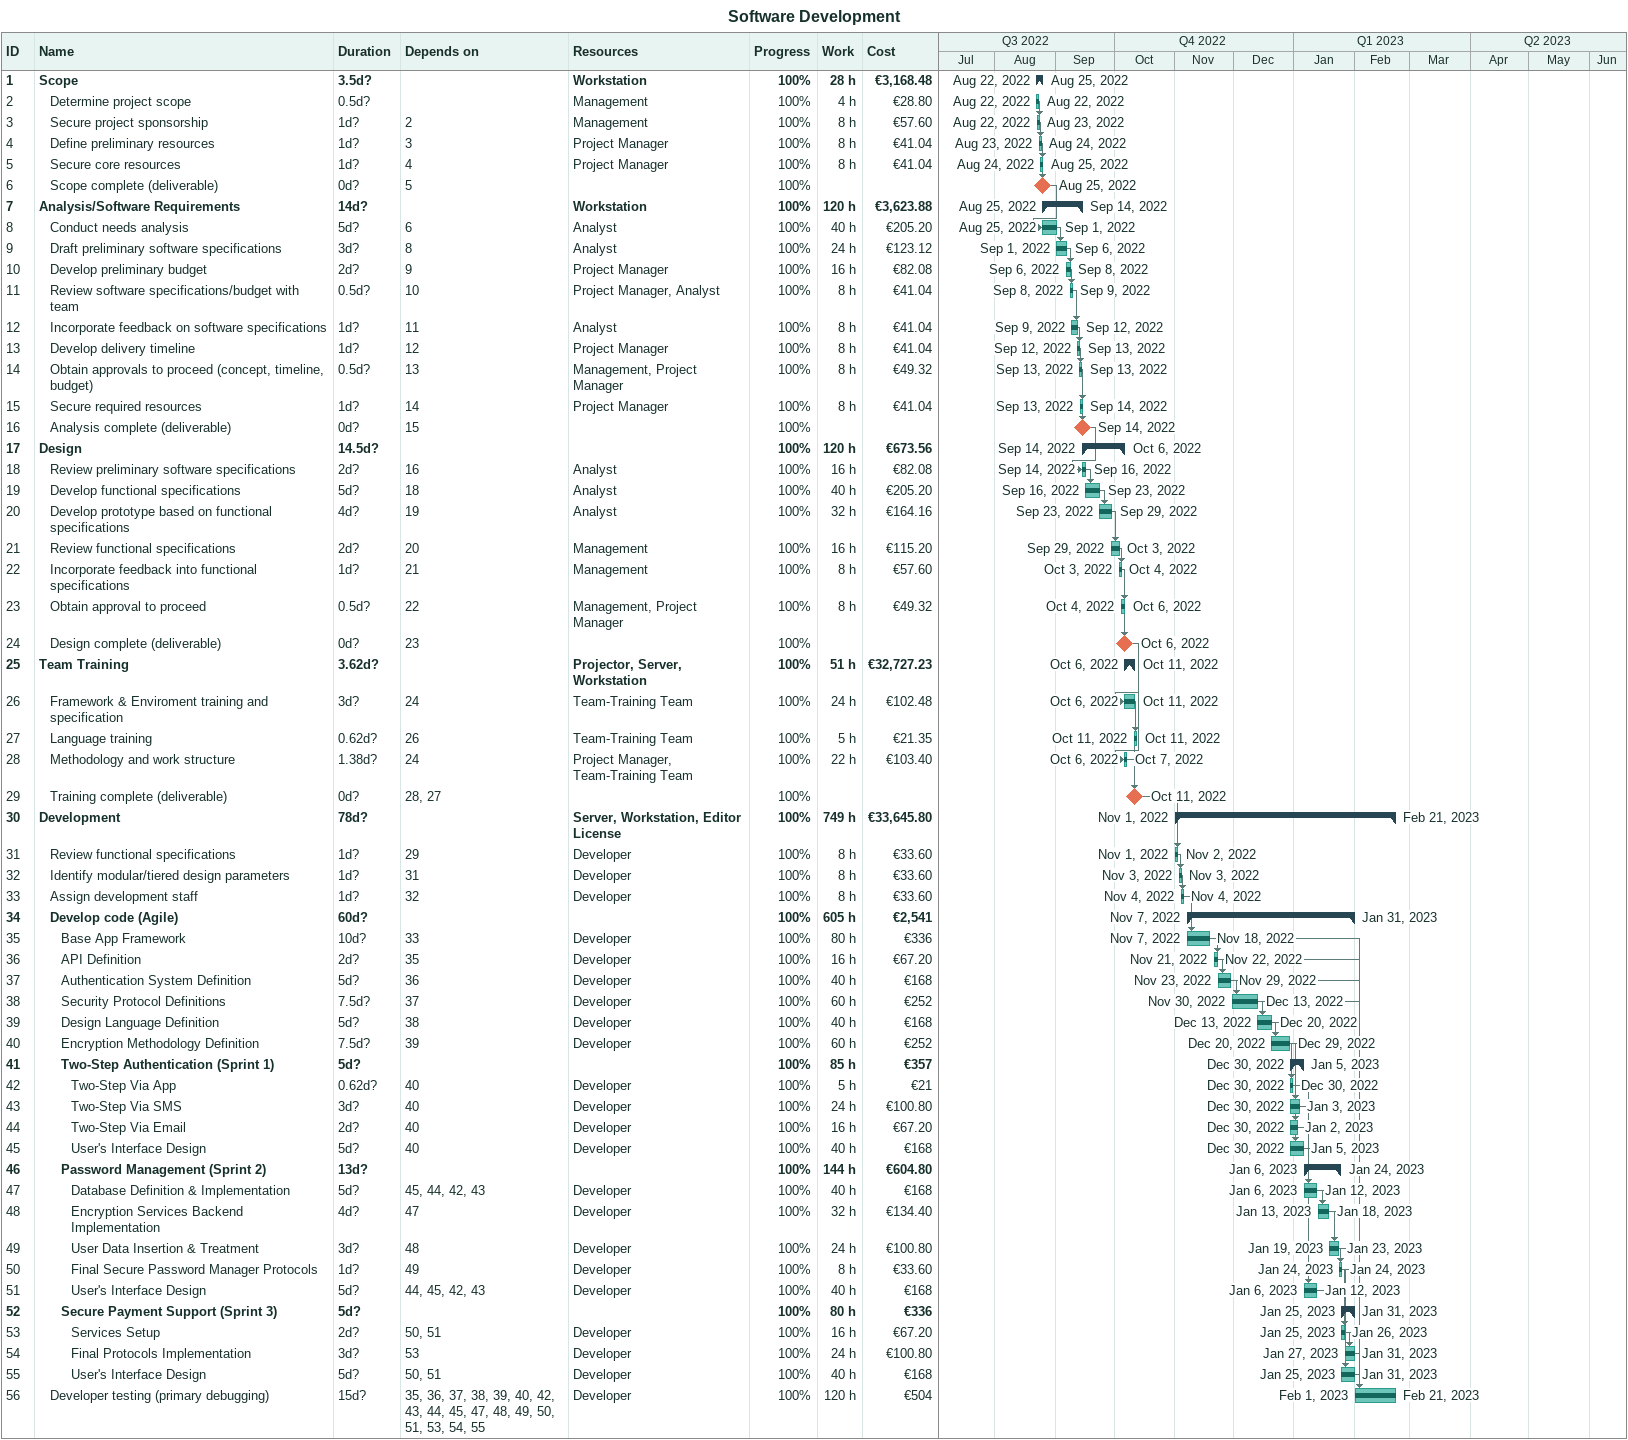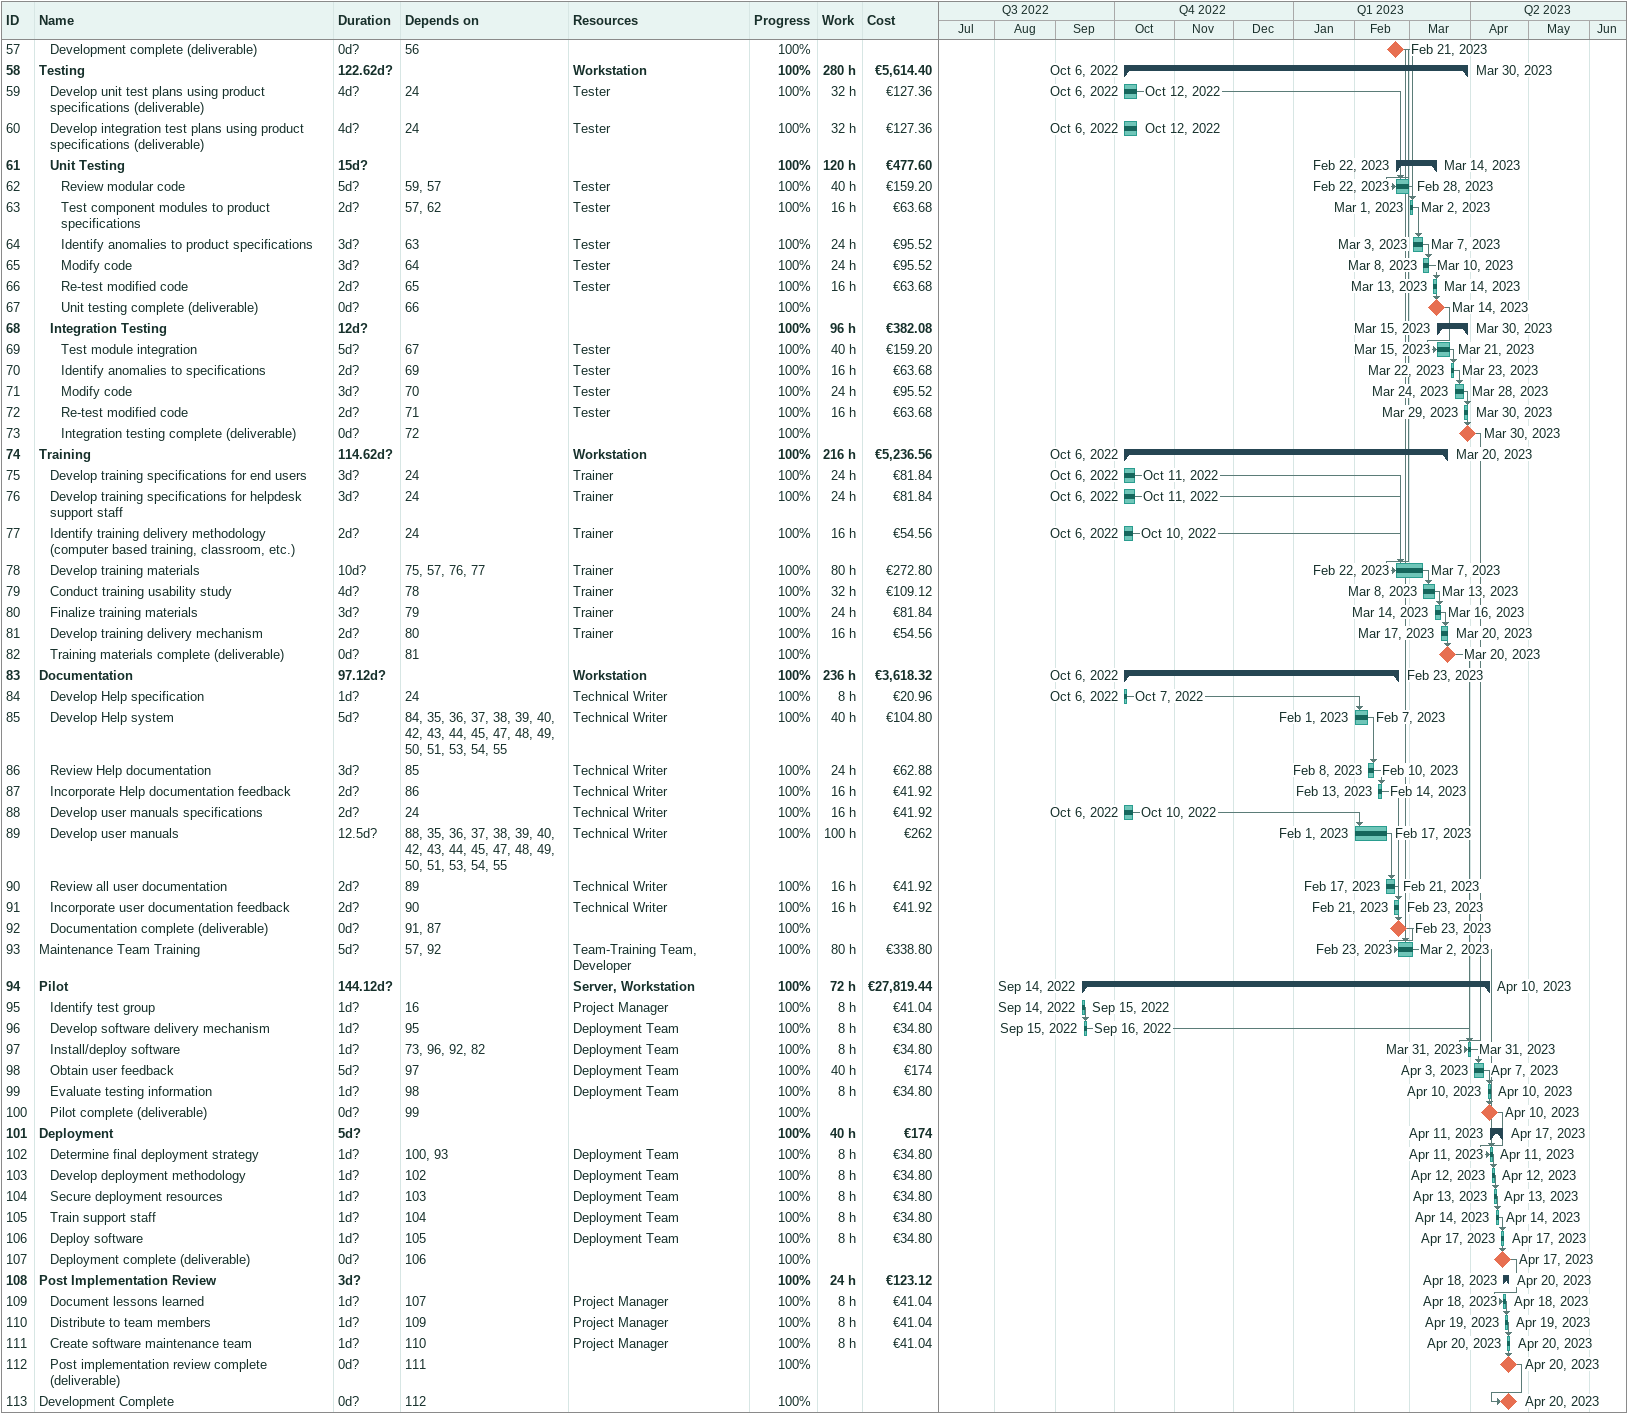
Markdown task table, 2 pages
Software Development

| ID | Level | Task | Duration | Start | Finish | Predecessors | Resources | % complete | Work (h) | Cost (€) |
|---|---|---|---|---|---|---|---|---|---|---|
| 1 | 1 | **Scope** | 3.5d? | 2022-08-22 | 2022-08-25 |  | Workstation | 100 | 28 | 3168.48 |
| 2 | 2 | Determine project scope | 0.5d? | 2022-08-22 | 2022-08-22 |  | Management | 100 | 4 | 28.80 |
| 3 | 2 | Secure project sponsorship | 1d? | 2022-08-22 | 2022-08-23 | 2 | Management | 100 | 8 | 57.60 |
| 4 | 2 | Define preliminary resources | 1d? | 2022-08-23 | 2022-08-24 | 3 | Project Manager | 100 | 8 | 41.04 |
| 5 | 2 | Secure core resources | 1d? | 2022-08-24 | 2022-08-25 | 4 | Project Manager | 100 | 8 | 41.04 |
| 6 | 2 | Scope complete (deliverable) | 0d? | 2022-08-25 | 2022-08-25 | 5 |  | 100 |  |  |
| 7 | 1 | **Analysis/Software Requirements** | 14d? | 2022-08-25 | 2022-09-14 |  | Workstation | 100 | 120 | 3623.88 |
| 8 | 2 | Conduct needs analysis | 5d? | 2022-08-25 | 2022-09-01 | 6 | Analyst | 100 | 40 | 205.20 |
| 9 | 2 | Draft preliminary software specifications | 3d? | 2022-09-01 | 2022-09-06 | 8 | Analyst | 100 | 24 | 123.12 |
| 10 | 2 | Develop preliminary budget | 2d? | 2022-09-06 | 2022-09-08 | 9 | Project Manager | 100 | 16 | 82.08 |
| 11 | 2 | Review software specifications/budget with team | 0.5d? | 2022-09-08 | 2022-09-09 | 10 | Project Manager, Analyst | 100 | 8 | 41.04 |
| 12 | 2 | Incorporate feedback on software specifications | 1d? | 2022-09-09 | 2022-09-12 | 11 | Analyst | 100 | 8 | 41.04 |
| 13 | 2 | Develop delivery timeline | 1d? | 2022-09-12 | 2022-09-13 | 12 | Project Manager | 100 | 8 | 41.04 |
| 14 | 2 | Obtain approvals to proceed (concept, timeline, budget) | 0.5d? | 2022-09-13 | 2022-09-13 | 13 | Management, Project Manager | 100 | 8 | 49.32 |
| 15 | 2 | Secure required resources | 1d? | 2022-09-13 | 2022-09-14 | 14 | Project Manager | 100 | 8 | 41.04 |
| 16 | 2 | Analysis complete (deliverable) | 0d? | 2022-09-14 | 2022-09-14 | 15 |  | 100 |  |  |
| 17 | 1 | **Design** | 14.5d? | 2022-09-14 | 2022-10-06 |  |  | 100 | 120 | 673.56 |
| 18 | 2 | Review preliminary software specifications | 2d? | 2022-09-14 | 2022-09-16 | 16 | Analyst | 100 | 16 | 82.08 |
| 19 | 2 | Develop functional specifications | 5d? | 2022-09-16 | 2022-09-23 | 18 | Analyst | 100 | 40 | 205.20 |
| 20 | 2 | Develop prototype based on functional specifications | 4d? | 2022-09-23 | 2022-09-29 | 19 | Analyst | 100 | 32 | 164.16 |
| 21 | 2 | Review functional specifications | 2d? | 2022-09-29 | 2022-10-03 | 20 | Management | 100 | 16 | 115.20 |
| 22 | 2 | Incorporate feedback into functional specifications | 1d? | 2022-10-03 | 2022-10-04 | 21 | Management | 100 | 8 | 57.60 |
| 23 | 2 | Obtain approval to proceed | 0.5d? | 2022-10-04 | 2022-10-06 | 22 | Management, Project Manager | 100 | 8 | 49.32 |
| 24 | 2 | Design complete (deliverable) | 0d? | 2022-10-06 | 2022-10-06 | 23 |  | 100 |  |  |
| 25 | 1 | **Team Training** | 3.62d? | 2022-10-06 | 2022-10-11 |  | Projector, Server, Workstation | 100 | 51 | 32727.23 |
| 26 | 2 | Framework & Enviroment training and specification | 3d? | 2022-10-06 | 2022-10-11 | 24 | Team-Training Team | 100 | 24 | 102.48 |
| 27 | 2 | Language training | 0.62d? | 2022-10-11 | 2022-10-11 | 26 | Team-Training Team | 100 | 5 | 21.35 |
| 28 | 2 | Methodology and work structure | 1.38d? | 2022-10-06 | 2022-10-07 | 24 | Project Manager, Team-Training Team | 100 | 22 | 103.40 |
| 29 | 2 | Training complete (deliverable) | 0d? | 2022-10-11 | 2022-10-11 | 28, 27 |  | 100 |  |  |
| 30 | 1 | **Development** | 78d? | 2022-11-01 | 2023-02-21 |  | Server, Workstation, Editor License | 100 | 749 | 33645.80 |
| 31 | 2 | Review functional specifications | 1d? | 2022-11-01 | 2022-11-02 | 29 | Developer | 100 | 8 | 33.60 |
| 32 | 2 | Identify modular/tiered design parameters | 1d? | 2022-11-03 | 2022-11-03 | 31 | Developer | 100 | 8 | 33.60 |
| 33 | 2 | Assign development staff | 1d? | 2022-11-04 | 2022-11-04 | 32 | Developer | 100 | 8 | 33.60 |
| 34 | 2 | **Develop code (Agile)** | 60d? | 2022-11-07 | 2023-01-31 |  |  | 100 | 605 | 2541 |
| 35 | 3 | Base App Framework | 10d? | 2022-11-07 | 2022-11-18 | 33 | Developer | 100 | 80 | 336 |
| 36 | 3 | API Definition | 2d? | 2022-11-21 | 2022-11-22 | 35 | Developer | 100 | 16 | 67.20 |
| 37 | 3 | Authentication System Definition | 5d? | 2022-11-23 | 2022-11-29 | 36 | Developer | 100 | 40 | 168 |
| 38 | 3 | Security Protocol Definitions | 7.5d? | 2022-11-30 | 2022-12-13 | 37 | Developer | 100 | 60 | 252 |
| 39 | 3 | Design Language Definition | 5d? | 2022-12-13 | 2022-12-20 | 38 | Developer | 100 | 40 | 168 |
| 40 | 3 | Encryption Methodology Definition | 7.5d? | 2022-12-20 | 2022-12-29 | 39 | Developer | 100 | 60 | 252 |
| 41 | 3 | **Two-Step Authentication (Sprint 1)** | 5d? | 2022-12-30 | 2023-01-05 |  |  | 100 | 85 | 357 |
| 42 | 4 | Two-Step Via App | 0.62d? | 2022-12-30 | 2022-12-30 | 40 | Developer | 100 | 5 | 21 |
| 43 | 4 | Two-Step Via SMS | 3d? | 2022-12-30 | 2023-01-03 | 40 | Developer | 100 | 24 | 100.80 |
| 44 | 4 | Two-Step Via Email | 2d? | 2022-12-30 | 2023-01-02 | 40 | Developer | 100 | 16 | 67.20 |
| 45 | 4 | User's Interface Design | 5d? | 2022-12-30 | 2023-01-05 | 40 | Developer | 100 | 40 | 168 |
| 46 | 3 | **Password Management (Sprint 2)** | 13d? | 2023-01-06 | 2023-01-24 |  |  | 100 | 144 | 604.80 |
| 47 | 4 | Database Definition & Implementation | 5d? | 2023-01-06 | 2023-01-12 | 45, 44, 42, 43 | Developer | 100 | 40 | 168 |
| 48 | 4 | Encryption Services Backend Implementation | 4d? | 2023-01-13 | 2023-01-18 | 47 | Developer | 100 | 32 | 134.40 |
| 49 | 4 | User Data Insertion & Treatment | 3d? | 2023-01-19 | 2023-01-23 | 48 | Developer | 100 | 24 | 100.80 |
| 50 | 4 | Final Secure Password Manager Protocols | 1d? | 2023-01-24 | 2023-01-24 | 49 | Developer | 100 | 8 | 33.60 |
| 51 | 4 | User's Interface Design | 5d? | 2023-01-06 | 2023-01-12 | 44, 45, 42, 43 | Developer | 100 | 40 | 168 |
| 52 | 3 | **Secure Payment Support (Sprint 3)** | 5d? | 2023-01-25 | 2023-01-31 |  |  | 100 | 80 | 336 |
| 53 | 4 | Services Setup | 2d? | 2023-01-25 | 2023-01-26 | 50, 51 | Developer | 100 | 16 | 67.20 |
| 54 | 4 | Final Protocols Implementation | 3d? | 2023-01-27 | 2023-01-31 | 53 | Developer | 100 | 24 | 100.80 |
| 55 | 4 | User's Interface Design | 5d? | 2023-01-25 | 2023-01-31 | 50, 51 | Developer | 100 | 40 | 168 |
| 56 | 2 | Developer testing (primary debugging) | 15d? | 2023-02-01 | 2023-02-21 | 35, 36, 37, 38, 39, 40, 42, 43, 44, 45, 47, 48, 49, 50, 51, 53, 54, 55 | Developer | 100 | 120 | 504 |
| 57 | 2 | Development complete (deliverable) | 0d? | 2023-02-21 | 2023-02-21 | 56 |  | 100 |  |  |
| 58 | 1 | **Testing** | 122.62d? | 2022-10-06 | 2023-03-30 |  | Workstation | 100 | 280 | 5614.40 |
| 59 | 2 | Develop unit test plans using product specifications (deliverable) | 4d? | 2022-10-06 | 2022-10-12 | 24 | Tester | 100 | 32 | 127.36 |
| 60 | 2 | Develop integration test plans using product specifications (deliverable) | 4d? | 2022-10-06 | 2022-10-12 | 24 | Tester | 100 | 32 | 127.36 |
| 61 | 2 | **Unit Testing** | 15d? | 2023-02-22 | 2023-03-14 |  |  | 100 | 120 | 477.60 |
| 62 | 3 | Review modular code | 5d? | 2023-02-22 | 2023-02-28 | 59, 57 | Tester | 100 | 40 | 159.20 |
| 63 | 3 | Test component modules to product specifications | 2d? | 2023-03-01 | 2023-03-02 | 57, 62 | Tester | 100 | 16 | 63.68 |
| 64 | 3 | Identify anomalies to product specifications | 3d? | 2023-03-03 | 2023-03-07 | 63 | Tester | 100 | 24 | 95.52 |
| 65 | 3 | Modify code | 3d? | 2023-03-08 | 2023-03-10 | 64 | Tester | 100 | 24 | 95.52 |
| 66 | 3 | Re-test modified code | 2d? | 2023-03-13 | 2023-03-14 | 65 | Tester | 100 | 16 | 63.68 |
| 67 | 3 | Unit testing complete (deliverable) | 0d? | 2023-03-14 | 2023-03-14 | 66 |  | 100 |  |  |
| 68 | 2 | **Integration Testing** | 12d? | 2023-03-15 | 2023-03-30 |  |  | 100 | 96 | 382.08 |
| 69 | 3 | Test module integration | 5d? | 2023-03-15 | 2023-03-21 | 67 | Tester | 100 | 40 | 159.20 |
| 70 | 3 | Identify anomalies to specifications | 2d? | 2023-03-22 | 2023-03-23 | 69 | Tester | 100 | 16 | 63.68 |
| 71 | 3 | Modify code | 3d? | 2023-03-24 | 2023-03-28 | 70 | Tester | 100 | 24 | 95.52 |
| 72 | 3 | Re-test modified code | 2d? | 2023-03-29 | 2023-03-30 | 71 | Tester | 100 | 16 | 63.68 |
| 73 | 3 | Integration testing complete (deliverable) | 0d? | 2023-03-30 | 2023-03-30 | 72 |  | 100 |  |  |
| 74 | 1 | **Training** | 114.62d? | 2022-10-06 | 2023-03-20 |  | Workstation | 100 | 216 | 5236.56 |
| 75 | 2 | Develop training specifications for end users | 3d? | 2022-10-06 | 2022-10-11 | 24 | Trainer | 100 | 24 | 81.84 |
| 76 | 2 | Develop training specifications for helpdesk support staff | 3d? | 2022-10-06 | 2022-10-11 | 24 | Trainer | 100 | 24 | 81.84 |
| 77 | 2 | Identify training delivery methodology (computer based training, classroom, etc.) | 2d? | 2022-10-06 | 2022-10-10 | 24 | Trainer | 100 | 16 | 54.56 |
| 78 | 2 | Develop training materials | 10d? | 2023-02-22 | 2023-03-07 | 75, 57, 76, 77 | Trainer | 100 | 80 | 272.80 |
| 79 | 2 | Conduct training usability study | 4d? | 2023-03-08 | 2023-03-13 | 78 | Trainer | 100 | 32 | 109.12 |
| 80 | 2 | Finalize training materials | 3d? | 2023-03-14 | 2023-03-16 | 79 | Trainer | 100 | 24 | 81.84 |
| 81 | 2 | Develop training delivery mechanism | 2d? | 2023-03-17 | 2023-03-20 | 80 | Trainer | 100 | 16 | 54.56 |
| 82 | 2 | Training materials complete (deliverable) | 0d? | 2023-03-20 | 2023-03-20 | 81 |  | 100 |  |  |
| 83 | 1 | **Documentation** | 97.12d? | 2022-10-06 | 2023-02-23 |  | Workstation | 100 | 236 | 3618.32 |
| 84 | 2 | Develop Help specification | 1d? | 2022-10-06 | 2022-10-07 | 24 | Technical Writer | 100 | 8 | 20.96 |
| 85 | 2 | Develop Help system | 5d? | 2023-02-01 | 2023-02-07 | 84, 35, 36, 37, 38, 39, 40, 42, 43, 44, 45, 47, 48, 49, 50, 51, 53, 54, 55 | Technical Writer | 100 | 40 | 104.80 |
| 86 | 2 | Review Help documentation | 3d? | 2023-02-08 | 2023-02-10 | 85 | Technical Writer | 100 | 24 | 62.88 |
| 87 | 2 | Incorporate Help documentation feedback | 2d? | 2023-02-13 | 2023-02-14 | 86 | Technical Writer | 100 | 16 | 41.92 |
| 88 | 2 | Develop user manuals specifications | 2d? | 2022-10-06 | 2022-10-10 | 24 | Technical Writer | 100 | 16 | 41.92 |
| 89 | 2 | Develop user manuals | 12.5d? | 2023-02-01 | 2023-02-17 | 88, 35, 36, 37, 38, 39, 40, 42, 43, 44, 45, 47, 48, 49, 50, 51, 53, 54, 55 | Technical Writer | 100 | 100 | 262 |
| 90 | 2 | Review all user documentation | 2d? | 2023-02-17 | 2023-02-21 | 89 | Technical Writer | 100 | 16 | 41.92 |
| 91 | 2 | Incorporate user documentation feedback | 2d? | 2023-02-21 | 2023-02-23 | 90 | Technical Writer | 100 | 16 | 41.92 |
| 92 | 2 | Documentation complete (deliverable) | 0d? | 2023-02-23 | 2023-02-23 | 91, 87 |  | 100 |  |  |
| 93 | 1 | Maintenance Team Training | 5d? | 2023-02-23 | 2023-03-02 | 57, 92 | Team-Training Team, Developer | 100 | 80 | 338.80 |
| 94 | 1 | **Pilot** | 144.12d? | 2022-09-14 | 2023-04-10 |  | Server, Workstation | 100 | 72 | 27819.44 |
| 95 | 2 | Identify test group | 1d? | 2022-09-14 | 2022-09-15 | 16 | Project Manager | 100 | 8 | 41.04 |
| 96 | 2 | Develop software delivery mechanism | 1d? | 2022-09-15 | 2022-09-16 | 95 | Deployment Team | 100 | 8 | 34.80 |
| 97 | 2 | Install/deploy software | 1d? | 2023-03-31 | 2023-03-31 | 73, 96, 92, 82 | Deployment Team | 100 | 8 | 34.80 |
| 98 | 2 | Obtain user feedback | 5d? | 2023-04-03 | 2023-04-07 | 97 | Deployment Team | 100 | 40 | 174 |
| 99 | 2 | Evaluate testing information | 1d? | 2023-04-10 | 2023-04-10 | 98 | Deployment Team | 100 | 8 | 34.80 |
| 100 | 2 | Pilot complete (deliverable) | 0d? | 2023-04-10 | 2023-04-10 | 99 |  | 100 |  |  |
| 101 | 1 | **Deployment** | 5d? | 2023-04-11 | 2023-04-17 |  |  | 100 | 40 | 174 |
| 102 | 2 | Determine final deployment strategy | 1d? | 2023-04-11 | 2023-04-11 | 100, 93 | Deployment Team | 100 | 8 | 34.80 |
| 103 | 2 | Develop deployment methodology | 1d? | 2023-04-12 | 2023-04-12 | 102 | Deployment Team | 100 | 8 | 34.80 |
| 104 | 2 | Secure deployment resources | 1d? | 2023-04-13 | 2023-04-13 | 103 | Deployment Team | 100 | 8 | 34.80 |
| 105 | 2 | Train support staff | 1d? | 2023-04-14 | 2023-04-14 | 104 | Deployment Team | 100 | 8 | 34.80 |
| 106 | 2 | Deploy software | 1d? | 2023-04-17 | 2023-04-17 | 105 | Deployment Team | 100 | 8 | 34.80 |
| 107 | 2 | Deployment complete (deliverable) | 0d? | 2023-04-17 | 2023-04-17 | 106 |  | 100 |  |  |
| 108 | 1 | **Post Implementation Review** | 3d? | 2023-04-18 | 2023-04-20 |  |  | 100 | 24 | 123.12 |
| 109 | 2 | Document lessons learned | 1d? | 2023-04-18 | 2023-04-18 | 107 | Project Manager | 100 | 8 | 41.04 |
| 110 | 2 | Distribute to team members | 1d? | 2023-04-19 | 2023-04-19 | 109 | Project Manager | 100 | 8 | 41.04 |
| 111 | 2 | Create software maintenance team | 1d? | 2023-04-20 | 2023-04-20 | 110 | Project Manager | 100 | 8 | 41.04 |
| 112 | 2 | Post implementation review complete (deliverable) | 0d? | 2023-04-20 | 2023-04-20 | 111 |  | 100 |  |  |
| 113 | 1 | Development Complete | 0d? | 2023-04-20 | 2023-04-20 | 112 |  | 100 |  |  |
